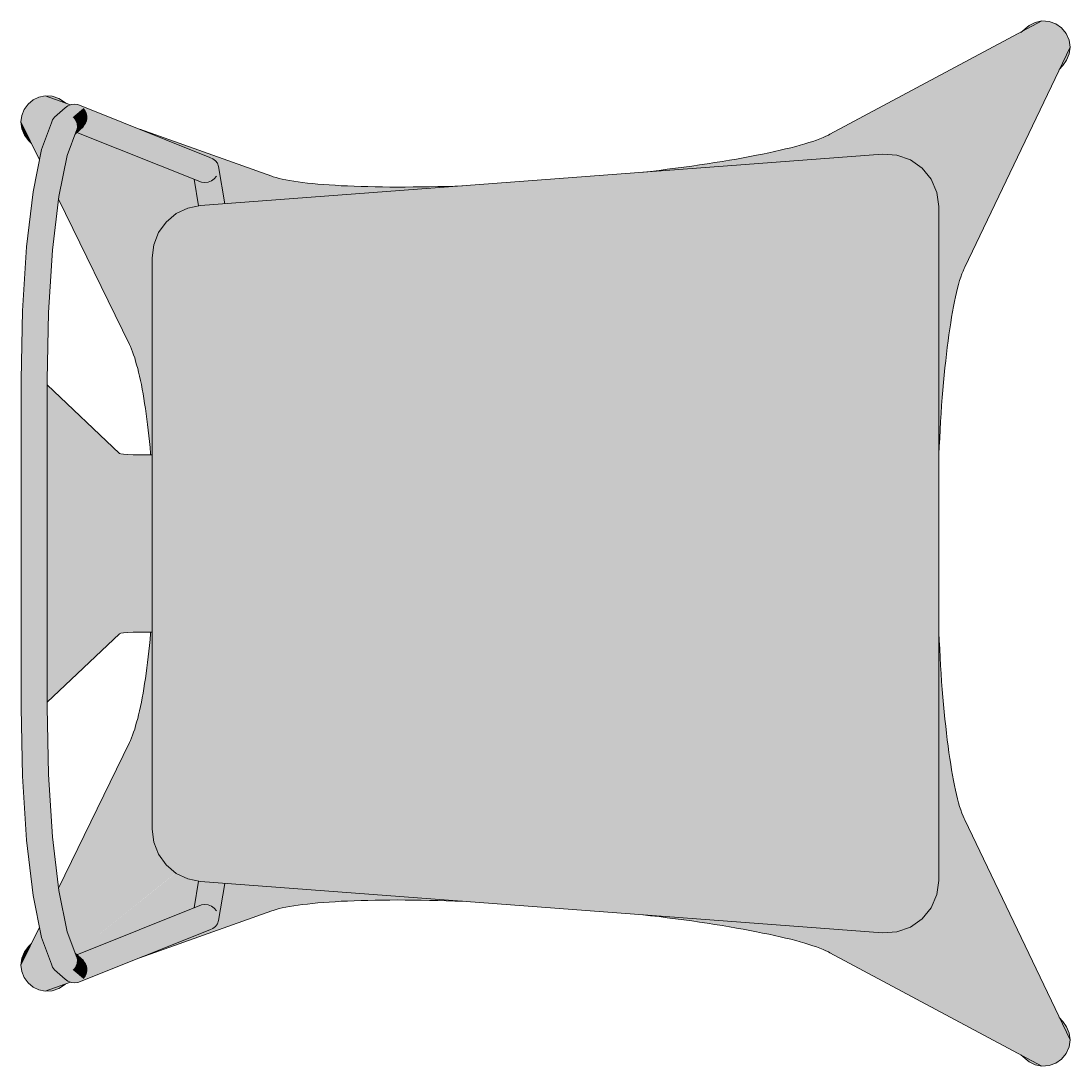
# Model space of a CAD drawing. Header units: millimetres. Extents: x 0 to 673989, y 0 to 383369.
# Drawn here: x 259759.7 to 260157.5, y 189330.9 to 189727.2 of the extents above; entities that cross this region are included whole.
import ezdxf

# ---------------------------------------------------------------- set-up
doc = ezdxf.new("R2010")
doc.units = ezdxf.units.MM
doc.header["$LTSCALE"] = 500
doc.layers.add('meble', color=5, linetype='Continuous', lineweight=80)

msp = doc.modelspace()

# ---------------------------------------------------------------- hatches: boundary and pattern name
at = {"layer": 'meble', "lineweight": 25, "true_color": 0xffffff, "transparency": 33554559}
for points in [[(259998.43, 189670.12), (259995.5, 189669.78), (260086.41, 189676.64), (260087.26, 189676.59), (260146.84, 189727.17), (260066.47, 189684.2), (260066.47, 189684.2), (260065.92, 189683.9), (260064.93, 189683.45), (260063.88, 189682.96), (260062.69, 189682.46), (260061.4, 189682.01), (260060, 189681.51), (260058.51, 189681.07), (260056.92, 189680.57), (260055.23, 189680.07), (260053.49, 189679.57), (260051.6, 189679.13), (260049.66, 189678.63), (260047.62, 189678.13), (260045.48, 189677.63), (260043.24, 189677.19), (260040.96, 189676.69), (260038.57, 189676.24), (260036.13, 189675.74), (260033.59, 189675.3), (260031.01, 189674.8), (260028.32, 189674.35), (260025.59, 189673.9), (260022.8, 189673.46), (260019.97, 189673.01), (260017.03, 189672.56), (260014.05, 189672.16), (260011.02, 189671.72), (260007.93, 189671.32), (260004.8, 189670.92), (260001.67, 189670.52)], [(260092.33, 189676.14), (260149.57, 189726.97), (260146.84, 189727.17), (260087.26, 189676.59), (260091.88, 189676.29)], [(260097.15, 189674.35), (260152.16, 189726.07), (260149.57, 189726.97), (260092.33, 189676.14), (260097.01, 189674.5)], [(260104.76, 189667.34), (260156.09, 189722.44), (260154.35, 189724.53), (260101.43, 189671.37), (260101.43, 189671.37)], [(260104.91, 189667.14), (260106.85, 189662.61), (260157.18, 189719.91), (260156.09, 189722.44), (260104.76, 189667.34)], [(260107.05, 189662.17), (260107.7, 189657.59), (260157.53, 189717.22), (260157.18, 189719.91), (260106.85, 189662.61)], [(260107.8, 189562.95), (260107.95, 189565.83), (260108.1, 189569.01), (260108.3, 189572.15), (260108.44, 189575.28), (260108.64, 189578.36), (260108.84, 189581.35), (260109.09, 189584.33), (260109.34, 189587.22), (260109.59, 189590.1), (260109.84, 189592.89), (260110.09, 189595.62), (260110.38, 189598.26), (260110.63, 189600.84), (260110.98, 189603.38), (260111.28, 189605.82), (260111.58, 189608.2), (260111.93, 189610.49), (260112.27, 189612.73), (260112.62, 189614.87), (260112.97, 189616.91), (260113.32, 189618.85), (260113.72, 189620.74), (260114.06, 189622.53), (260114.46, 189624.22), (260114.86, 189625.81), (260115.26, 189627.3), (260115.66, 189628.74), (260116.1, 189630.04), (260116.5, 189631.23), (260116.95, 189632.33), (260117.35, 189633.32), (260117.6, 189633.82), (260117.6, 189633.82), (260157.53, 189717.22), (260107.7, 189657.59), (260107.8, 189656.79)], [(259768.86, 189698.82), (259775.92, 189693.75), (259776.47, 189694.2), (259777.46, 189694.99), (259778.46, 189695.39)], [(259771.05, 189688.18), (259771.2, 189688.53), (259771.64, 189689.67), (259772.39, 189690.71), (259772.39, 189690.71), (259764.23, 189697.23), (259762.34, 189695.64)], [(259779.05, 189681.36), (259814.71, 189650.93), (259818.34, 189653.96), (259780.3, 189684.4), (259780.15, 189684.3)], [(259818.34, 189653.96), (259818.49, 189654.11), (259822.57, 189656.05), (259787.91, 189682.16), (259780.9, 189684.94), (259780.3, 189684.4)], [(259834.56, 189672.01), (259837, 189657.89), (259927.06, 189664.65), (259924.13, 189664.55), (259920.9, 189664.45), (259917.71, 189664.4), (259914.58, 189664.3), (259911.45, 189664.26), (259908.41, 189664.26), (259905.38, 189664.21), (259902.45, 189664.21), (259899.56, 189664.21), (259896.73, 189664.26), (259893.94, 189664.3), (259891.26, 189664.35), (259888.62, 189664.4), (259886.03, 189664.5), (259883.55, 189664.6), (259881.11, 189664.7), (259878.77, 189664.85), (259876.53, 189665), (259874.35, 189665.15), (259872.26, 189665.3), (259870.22, 189665.5), (259868.33, 189665.7), (259866.49, 189665.9), (259864.75, 189666.14), (259863.11, 189666.39), (259861.56, 189666.64), (259860.12, 189666.89), (259858.78, 189667.19), (259857.54, 189667.49), (259856.39, 189667.79), (259855.35, 189668.08), (259854.8, 189668.28), (259854.75, 189668.28), (259804.72, 189686.09), (259831.33, 189675.45), (259832.47, 189674.95), (259833.41, 189674.2), (259834.16, 189673.21)], [(259811.98, 189647.1), (259814.71, 189650.93), (259814.71, 189650.93), (259779.05, 189681.36), (259777.86, 189678.18)], [(259787.91, 189682.16), (259822.57, 189656.05), (259822.97, 189656.25), (259827.05, 189657.04), (259827.05, 189657.09), (259797.41, 189678.38)], [(259809.49, 189638.14), (259810.04, 189642.27), (259810.19, 189642.72), (259776.92, 189674.95), (259776.32, 189671.96)], [(259776.92, 189674.95), (259810.19, 189642.72), (259811.83, 189646.9), (259811.98, 189647.1), (259777.86, 189678.18), (259777.17, 189676.19)], [(259827.79, 189400.81), (260086.41, 189381.42), (260091.88, 189381.76), (260097.01, 189383.56), (260101.43, 189386.69), (260104.91, 189390.87), (260107.05, 189395.89), (260107.8, 189401.26), (260107.8, 189656.79), (260107.05, 189662.17), (260104.91, 189667.14), (260101.43, 189671.37), (260097.01, 189674.5), (260091.88, 189676.29), (260086.41, 189676.64), (259827.79, 189657.24), (259822.97, 189656.25), (259818.49, 189654.11), (259814.71, 189650.93), (259811.83, 189646.9), (259810.04, 189642.27), (259809.39, 189637.4), (259809.39, 189420.66), (259810.04, 189415.73), (259811.83, 189411.16), (259814.71, 189407.13), (259818.49, 189403.95), (259822.97, 189401.81)], [(259808.8, 189562.6), (259809.39, 189562.6), (259809.39, 189637.4), (259809.49, 189638.14), (259776.32, 189671.96), (259774.03, 189660.62), (259773.93, 189659.63), (259800.79, 189604.47), (259801.14, 189603.68), (259801.53, 189602.68), (259801.98, 189601.69), (259802.38, 189600.55), (259802.78, 189599.4), (259803.13, 189598.11), (259803.52, 189596.82), (259803.92, 189595.42), (259804.27, 189593.98), (259804.62, 189592.44), (259804.97, 189590.9), (259805.31, 189589.26), (259805.66, 189587.56), (259805.96, 189585.77), (259806.26, 189583.98), (259806.56, 189582.09), (259806.86, 189580.2), (259807.15, 189578.21), (259807.4, 189576.23), (259807.65, 189574.14), (259807.9, 189572.05), (259808.15, 189569.91), (259808.35, 189567.72), (259808.6, 189565.48), (259808.75, 189563.2)], [(259827.79, 189657.19), (259827.79, 189657.24), (259828.59, 189657.29), (259827, 189666.54), (259826.1, 189666.89)], [(259828.59, 189657.29), (259829.63, 189657.34), (259828.14, 189666.05), (259827.45, 189666.34), (259827, 189666.54)], [(259774.03, 189397.43), (259776.32, 189386.09), (259809.49, 189419.91), (259809.39, 189420.66), (259809.39, 189495.46), (259808.8, 189495.46), (259808.75, 189494.81), (259808.6, 189492.57), (259808.35, 189490.33), (259808.15, 189488.15), (259807.9, 189486.01), (259807.65, 189483.87), (259807.4, 189481.83), (259807.15, 189479.79), (259806.86, 189477.85), (259806.56, 189475.91), (259806.26, 189474.07), (259805.96, 189472.23), (259805.66, 189470.49), (259805.31, 189468.8), (259804.97, 189467.16), (259804.62, 189465.57), (259804.27, 189464.07), (259803.92, 189462.63), (259803.52, 189461.24), (259803.13, 189459.9), (259802.78, 189458.65), (259802.38, 189457.46), (259801.98, 189456.37), (259801.53, 189455.32), (259801.14, 189454.38), (259800.79, 189453.58), (259773.93, 189398.38)], [(260107.7, 189400.42), (260157.53, 189340.78), (260117.6, 189424.19), (260117.6, 189424.24), (260117.35, 189424.69), (260116.95, 189425.68), (260116.5, 189426.77), (260116.1, 189428.02), (260115.66, 189429.31), (260115.26, 189430.7), (260114.86, 189432.2), (260114.46, 189433.84), (260114.06, 189435.53), (260113.72, 189437.27), (260113.32, 189439.16), (260112.97, 189441.15), (260112.62, 189443.19), (260112.27, 189445.33), (260111.93, 189447.51), (260111.58, 189449.8), (260111.28, 189452.19), (260110.98, 189454.63), (260110.63, 189457.16), (260110.38, 189459.75), (260110.09, 189462.43), (260109.84, 189465.17), (260109.59, 189467.95), (260109.34, 189470.79), (260109.09, 189473.72), (260108.84, 189476.66), (260108.64, 189479.69), (260108.44, 189482.77), (260108.3, 189485.86), (260108.1, 189489.04), (260107.95, 189492.22), (260107.8, 189495.11), (260107.8, 189401.26)], [(259776.92, 189383.06), (259810.19, 189415.34), (259810.04, 189415.73), (259809.49, 189419.91), (259776.32, 189386.09)], [(259777.17, 189381.81), (259777.86, 189379.87), (259811.98, 189410.96), (259811.83, 189411.16), (259810.19, 189415.34), (259776.92, 189383.06)], [(259779.05, 189376.69), (259814.71, 189407.13), (259814.71, 189407.13), (259811.98, 189410.96), (259777.86, 189379.87)], [(259780.15, 189373.71), (259780.3, 189373.61), (259818.34, 189404.1), (259814.71, 189407.13), (259779.05, 189376.69)], [(259780.3, 189373.61), (259780.9, 189373.06), (259787.91, 189375.9), (259822.57, 189402.01), (259818.49, 189403.95), (259818.34, 189404.05)], [(259822.57, 189402.01), (259787.91, 189375.9), (259797.41, 189379.68), (259827.05, 189400.91), (259827.05, 189400.96), (259822.97, 189401.81)], [(259831.33, 189382.56), (259804.72, 189371.97), (259854.75, 189389.72), (259854.8, 189389.72), (259855.35, 189389.92), (259856.39, 189390.27), (259857.54, 189390.57), (259858.78, 189390.87), (259860.12, 189391.11), (259861.56, 189391.41), (259863.11, 189391.66), (259864.75, 189391.91), (259866.49, 189392.11), (259868.33, 189392.31), (259870.22, 189392.56), (259872.26, 189392.71), (259874.35, 189392.91), (259876.53, 189393.05), (259878.77, 189393.2), (259881.11, 189393.35), (259883.55, 189393.45), (259886.03, 189393.55), (259888.62, 189393.65), (259891.26, 189393.7), (259893.94, 189393.75), (259896.73, 189393.8), (259899.56, 189393.8), (259902.45, 189393.85), (259905.38, 189393.8), (259908.41, 189393.8), (259911.45, 189393.75), (259914.58, 189393.7), (259917.71, 189393.65), (259920.9, 189393.55), (259924.13, 189393.45), (259927.06, 189393.35), (259837, 189400.12), (259834.56, 189386.04), (259834.16, 189384.85), (259833.41, 189383.85), (259832.47, 189383.06)], [(259828.59, 189400.76), (259827, 189391.51), (259827.45, 189391.71), (259828.14, 189391.96), (259829.63, 189400.66)], [(260157.18, 189338.1), (260157.53, 189340.78), (260107.7, 189400.42), (260107.05, 189395.89), (260106.85, 189395.39)], [(260156.09, 189335.61), (260157.18, 189338.1), (260106.85, 189395.39), (260104.91, 189390.87), (260104.76, 189390.67)], [(260146.84, 189330.89), (260087.26, 189381.47), (260086.41, 189381.42), (259995.5, 189388.23), (259998.43, 189387.88), (260001.67, 189387.53), (260004.8, 189387.14), (260007.93, 189386.69), (260011.02, 189386.29), (260014.05, 189385.89), (260017.03, 189385.45), (260019.97, 189385), (260022.8, 189384.55), (260025.59, 189384.15), (260028.32, 189383.65), (260031.01, 189383.21), (260033.59, 189382.76), (260036.13, 189382.26), (260038.57, 189381.81), (260040.96, 189381.32), (260043.24, 189380.87), (260045.48, 189380.37), (260047.62, 189379.92), (260049.66, 189379.43), (260051.6, 189378.93), (260053.49, 189378.43), (260055.23, 189377.99), (260056.92, 189377.49), (260058.51, 189376.99), (260060, 189376.49), (260061.4, 189376.05), (260062.69, 189375.55), (260063.88, 189375.1), (260064.93, 189374.6), (260065.92, 189374.16), (260066.47, 189373.86), (260066.47, 189373.86)], [(260087.26, 189381.47), (260146.84, 189330.89), (260149.57, 189331.04), (260092.33, 189381.91), (260091.88, 189381.76)], [(260092.33, 189381.91), (260149.57, 189331.04), (260152.16, 189331.93), (260097.15, 189383.65), (260097.01, 189383.56)], [(259764.23, 189360.78), (259772.39, 189367.34), (259772.39, 189367.34), (259771.64, 189368.34), (259771.2, 189369.53), (259771.05, 189369.83), (259762.34, 189362.37)], [(259768.86, 189359.24), (259778.46, 189362.62), (259777.46, 189363.06), (259776.47, 189363.86), (259775.92, 189364.31)]]:
    msp.add_hatch(color=7, dxfattribs=at).paths.add_polyline_path(points)

# ---------------------------------------------------------------- linework, layer by layer
at = {"layer": 'meble', "lineweight": 9}
for points in [[(259995.5, 189669.78), (259998.43, 189670.12), (260001.67, 189670.52), (260004.8, 189670.92), (260007.93, 189671.32), (260011.02, 189671.72), (260014.05, 189672.16), (260017.03, 189672.56), (260019.97, 189673.01), (260022.8, 189673.46), (260025.59, 189673.9), (260028.32, 189674.35), (260031.01, 189674.8), (260033.59, 189675.3), (260036.13, 189675.74), (260038.57, 189676.24), (260040.96, 189676.69), (260043.24, 189677.19), (260045.48, 189677.63), (260047.62, 189678.13), (260049.66, 189678.63), (260051.6, 189679.13), (260053.49, 189679.57), (260055.23, 189680.07), (260056.92, 189680.57), (260058.51, 189681.07), (260060, 189681.51), (260061.4, 189682.01), (260062.69, 189682.46), (260063.88, 189682.96), (260064.93, 189683.45), (260065.92, 189683.9), (260066.47, 189684.2), (260146.84, 189727.17), (260149.57, 189726.97), (260152.16, 189726.07), (260154.35, 189724.53), (260156.09, 189722.44), (260157.18, 189719.91), (260157.53, 189717.22), (260157.23, 189714.69), (260156.24, 189712.35), (260154.75, 189710.31), (260153.45, 189708.72)], [(260138.83, 189722.84), (260142.06, 189725.48), (260144.35, 189726.62), (260146.84, 189727.17)], [(260157.53, 189717.22), (260117.6, 189633.82), (260117.35, 189633.32), (260116.95, 189632.33), (260116.5, 189631.23), (260116.1, 189630.04), (260115.66, 189628.74), (260115.26, 189627.3), (260114.86, 189625.81), (260114.46, 189624.22), (260114.06, 189622.53), (260113.72, 189620.74), (260113.32, 189618.9), (260112.97, 189616.91), (260112.62, 189614.87), (260112.27, 189612.73), (260111.93, 189610.49), (260111.58, 189608.2), (260111.28, 189605.82), (260110.98, 189603.38), (260110.68, 189600.84), (260110.38, 189598.26), (260110.09, 189595.62), (260109.84, 189592.89), (260109.59, 189590.1), (260109.34, 189587.22), (260109.09, 189584.33), (260108.84, 189581.35), (260108.64, 189578.36), (260108.44, 189575.28), (260108.3, 189572.15), (260108.1, 189569.01), (260107.95, 189565.83), (260107.8, 189562.95)], [(259763.69, 189680.67), (259762.69, 189681.76), (259761.05, 189683.85), (259760.01, 189686.29), (259759.66, 189688.87), (259760.01, 189691.36), (259760.9, 189693.65), (259762.34, 189695.64), (259764.23, 189697.23), (259766.47, 189698.32), (259768.86, 189698.82), (259771.5, 189698.67), (259774.03, 189697.83), (259776.22, 189696.33), (259776.62, 189696.04)], [(259768.86, 189698.82), (259778.46, 189695.39)], [(259837, 189400.12), (259834.56, 189386.04), (259834.16, 189384.85), (259833.41, 189383.85), (259832.47, 189383.06), (259831.33, 189382.56), (259781.19, 189362.57), (259779.95, 189362.37), (259778.66, 189362.57), (259777.46, 189363.06), (259776.47, 189363.86), (259772.39, 189367.34), (259771.64, 189368.34), (259771.2, 189369.53), (259767.47, 189379.58), (259764.23, 189395.59), (259761.8, 189416.48), (259760.26, 189440.75), (259759.71, 189466.76), (259759.71, 189529.03), (259759.71, 189591.25), (259760.26, 189617.26), (259761.8, 189641.58), (259764.23, 189662.41), (259767.47, 189678.43), (259771.2, 189688.53), (259771.64, 189689.67), (259772.39, 189690.71), (259776.47, 189694.2), (259777.46, 189694.99), (259778.66, 189695.49), (259779.95, 189695.64), (259781.19, 189695.49), (259831.33, 189675.45), (259832.47, 189674.95), (259833.41, 189674.2), (259834.16, 189673.21), (259834.56, 189672.01), (259837, 189657.89)], [(259766.67, 189674.55), (259759.66, 189688.87)], [(259783.43, 189687.13), (259780.15, 189684.3)], [(259780.8, 189372.02), (259777.17, 189381.81), (259774.03, 189397.43), (259771.64, 189417.77), (259770.1, 189441.45), (259769.61, 189466.91), (259769.61, 189529.03), (259769.61, 189591.1), (259770.1, 189616.61), (259771.64, 189640.28), (259774.03, 189660.62), (259777.17, 189676.19), (259780.8, 189685.99)], [(259833.81, 189668.33), (259832.97, 189667.34), (259831.92, 189666.54), (259830.68, 189666.05), (259829.44, 189665.9), (259828.14, 189666.05), (259780.9, 189684.94)], [(259804.72, 189686.09), (259854.75, 189668.28), (259854.8, 189668.28), (259855.35, 189668.08), (259856.39, 189667.79), (259857.54, 189667.49), (259858.78, 189667.19), (259860.12, 189666.89), (259861.56, 189666.64), (259863.11, 189666.39), (259864.75, 189666.14), (259866.49, 189665.9), (259868.33, 189665.7), (259870.22, 189665.5), (259872.26, 189665.3), (259874.35, 189665.15), (259876.53, 189665), (259878.77, 189664.85), (259881.11, 189664.7), (259883.55, 189664.6), (259886.03, 189664.5), (259888.62, 189664.4), (259891.26, 189664.35), (259893.94, 189664.3), (259896.73, 189664.26), (259899.56, 189664.21), (259902.45, 189664.21), (259905.38, 189664.21), (259908.41, 189664.26), (259911.45, 189664.26), (259914.58, 189664.3), (259917.71, 189664.4), (259920.9, 189664.45), (259924.18, 189664.55), (259927.06, 189664.65)], [(260066.47, 189684.2), (260066.47, 189684.2)], [(259827.05, 189657.04), (259825.31, 189667.19)], [(259808.8, 189562.6), (259808.75, 189563.2), (259808.6, 189565.48), (259808.35, 189567.72), (259808.15, 189569.91), (259807.9, 189572.05), (259807.65, 189574.14), (259807.4, 189576.23), (259807.15, 189578.21), (259806.86, 189580.2), (259806.56, 189582.09), (259806.26, 189583.98), (259805.96, 189585.77), (259805.66, 189587.56), (259805.31, 189589.26), (259804.97, 189590.9), (259804.62, 189592.44), (259804.27, 189593.98), (259803.92, 189595.42), (259803.52, 189596.82), (259803.13, 189598.11), (259802.78, 189599.4), (259802.38, 189600.55), (259801.98, 189601.69), (259801.53, 189602.68), (259801.14, 189603.68), (259800.79, 189604.47), (259773.93, 189659.63)], [(260117.6, 189633.82), (260117.6, 189633.82)], [(259809.39, 189562.6), (259806.91, 189562.6), (259804.52, 189562.6), (259802.23, 189562.65), (259800.19, 189562.75), (259798.6, 189562.9), (259797.56, 189563.05), (259797.01, 189563.2), (259769.61, 189589.21)], [(259769.61, 189468.85), (259797.01, 189494.81), (259797.56, 189495.01), (259798.6, 189495.16), (259800.19, 189495.26), (259802.23, 189495.36), (259804.52, 189495.46), (259806.91, 189495.46), (259809.39, 189495.46)], [(259773.93, 189398.38), (259800.79, 189453.58), (259801.14, 189454.38), (259801.53, 189455.32), (259801.98, 189456.37), (259802.38, 189457.46), (259802.78, 189458.65), (259803.13, 189459.9), (259803.52, 189461.24), (259803.92, 189462.63), (259804.27, 189464.07), (259804.62, 189465.57), (259804.97, 189467.16), (259805.31, 189468.8), (259805.66, 189470.49), (259805.96, 189472.23), (259806.26, 189474.07), (259806.56, 189475.91), (259806.86, 189477.85), (259807.15, 189479.79), (259807.4, 189481.83), (259807.65, 189483.87), (259807.9, 189486.01), (259808.15, 189488.15), (259808.35, 189490.33), (259808.6, 189492.57), (259808.75, 189494.81), (259808.8, 189495.46)], [(260107.8, 189495.11), (260107.95, 189492.22), (260108.1, 189489.04), (260108.3, 189485.86), (260108.44, 189482.77), (260108.64, 189479.69), (260108.84, 189476.66), (260109.09, 189473.72), (260109.34, 189470.79), (260109.59, 189467.95), (260109.84, 189465.17), (260110.09, 189462.43), (260110.38, 189459.75), (260110.68, 189457.16), (260110.98, 189454.63), (260111.28, 189452.19), (260111.58, 189449.8), (260111.93, 189447.51), (260112.27, 189445.33), (260112.62, 189443.19), (260112.97, 189441.15), (260113.32, 189439.16), (260113.72, 189437.27), (260114.06, 189435.53), (260114.46, 189433.84), (260114.86, 189432.2), (260115.26, 189430.7), (260115.66, 189429.31), (260116.1, 189428.02), (260116.5, 189426.82), (260116.95, 189425.68), (260117.35, 189424.69), (260117.6, 189424.24), (260117.6, 189424.19), (260157.53, 189340.78)], [(259827.05, 189400.96), (259825.31, 189390.82)], [(259833.81, 189389.72), (259832.97, 189390.72), (259831.92, 189391.46), (259830.68, 189391.96), (259829.44, 189392.11), (259828.14, 189391.96), (259780.9, 189373.06)], [(259927.06, 189393.35), (259924.18, 189393.45), (259920.9, 189393.55), (259917.71, 189393.65), (259914.58, 189393.7), (259911.45, 189393.75), (259908.41, 189393.8), (259905.38, 189393.8), (259902.45, 189393.85), (259899.56, 189393.8), (259896.73, 189393.8), (259893.94, 189393.75), (259891.26, 189393.7), (259888.62, 189393.65), (259886.03, 189393.55), (259883.55, 189393.45), (259881.11, 189393.35), (259878.77, 189393.2), (259876.53, 189393.05), (259874.35, 189392.91), (259872.26, 189392.71), (259870.22, 189392.56), (259868.33, 189392.31), (259866.49, 189392.11), (259864.75, 189391.91), (259863.11, 189391.66), (259861.56, 189391.41), (259860.12, 189391.11), (259858.78, 189390.87), (259857.54, 189390.57), (259856.39, 189390.27), (259855.35, 189389.92), (259854.8, 189389.72), (259854.75, 189389.72), (259804.72, 189371.97)], [(259995.5, 189388.23), (259998.43, 189387.88), (260001.67, 189387.53), (260004.8, 189387.14), (260007.93, 189386.69), (260011.02, 189386.29), (260014.05, 189385.89), (260017.03, 189385.45), (260019.97, 189385), (260022.8, 189384.6), (260025.59, 189384.15), (260028.32, 189383.65), (260031.01, 189383.21), (260033.59, 189382.76), (260036.13, 189382.26), (260038.57, 189381.81), (260040.96, 189381.32), (260043.24, 189380.87), (260045.48, 189380.37), (260047.62, 189379.92), (260049.66, 189379.43), (260051.6, 189378.93), (260053.49, 189378.43), (260055.23, 189377.99), (260056.92, 189377.49), (260058.51, 189376.99), (260060, 189376.49), (260061.4, 189376.05), (260062.69, 189375.55), (260063.88, 189375.1), (260064.93, 189374.6), (260065.92, 189374.16), (260066.47, 189373.86), (260146.84, 189330.89), (260149.57, 189331.04), (260152.16, 189331.93), (260154.35, 189333.52), (260156.09, 189335.61), (260157.18, 189338.1), (260157.53, 189340.78), (260157.23, 189343.32), (260156.24, 189345.71), (260154.75, 189347.75), (260153.45, 189349.34)], [(259759.66, 189369.13), (259766.67, 189383.51)], [(259763.69, 189377.34), (259762.69, 189376.29), (259761.05, 189374.21), (259760.01, 189371.77), (259759.66, 189369.13), (259760.01, 189366.7), (259760.9, 189364.41), (259762.34, 189362.37), (259764.23, 189360.78), (259766.47, 189359.73), (259768.86, 189359.24), (259771.5, 189359.38), (259774.03, 189360.23), (259776.22, 189361.67), (259776.62, 189361.97)], [(259783.43, 189370.92), (259780.15, 189373.71)], [(260066.47, 189373.86), (260066.47, 189373.86)], [(259778.46, 189362.62), (259768.86, 189359.24)], [(260138.83, 189335.16), (260142.06, 189332.53), (260144.35, 189331.38), (260146.84, 189330.89)]]:
    msp.add_lwpolyline(points, dxfattribs=at)
msp.add_lwpolyline([(260086.41, 189381.42), (260091.88, 189381.76), (260097.01, 189383.56), (260101.43, 189386.69), (260104.91, 189390.87), (260107.05, 189395.89), (260107.8, 189401.26), (260107.8, 189656.79), (260107.05, 189662.17), (260104.91, 189667.14), (260101.43, 189671.37), (260097.01, 189674.5), (260091.88, 189676.29), (260086.41, 189676.64), (259827.79, 189657.24), (259822.97, 189656.25), (259818.49, 189654.11), (259814.71, 189650.93), (259811.83, 189646.9), (259810.04, 189642.27), (259809.39, 189637.4), (259809.39, 189420.66), (259810.04, 189415.73), (259811.83, 189411.16), (259814.71, 189407.13), (259818.49, 189403.95), (259822.97, 189401.81), (259827.79, 189400.81)], close=True, dxfattribs=at)
at = {"layer": 'meble', "color": 7, "lineweight": 0, "true_color": 0xffffff, "transparency": 33554559}
for points in [[(260097.15, 189674.35), (260101.43, 189671.37), (260152.16, 189726.07), (260154.35, 189724.53)], [(260142.06, 189725.48), (260138.83, 189722.84), (260144.35, 189726.62), (260141.52, 189724.28)], [(260144.35, 189726.62), (260141.52, 189724.28), (260146.84, 189727.17)], [(260153.6, 189709.02), (260156.24, 189712.35), (260155.05, 189712), (260157.23, 189714.69)], [(260157.53, 189717.22), (260155.05, 189712), (260157.23, 189714.69)], [(260153.45, 189708.72), (260154.75, 189710.31), (260153.6, 189709.02), (260156.24, 189712.35)], [(259772.39, 189690.71), (259774.33, 189692.35), (259764.23, 189697.23), (259766.47, 189698.32)], [(259766.47, 189698.32), (259774.33, 189692.35), (259768.86, 189698.82), (259775.92, 189693.75)], [(259768.86, 189698.82), (259773.83, 189697.03), (259771.5, 189698.67)], [(259776.57, 189696.08), (259774.03, 189697.83), (259773.83, 189697.03), (259771.5, 189698.67)], [(259760.9, 189693.65), (259770, 189685.34), (259762.34, 189695.64), (259771.05, 189688.18)], [(259776.47, 189694.2), (259772.39, 189690.71), (259777.46, 189694.99), (259773.39, 189691.46)], [(259777.46, 189694.99), (259773.39, 189691.46), (259778.66, 189695.49), (259774.53, 189691.96)], [(259776.57, 189696.08), (259776.62, 189696.04), (259774.03, 189697.83), (259776.22, 189696.33)], [(259774.53, 189691.96), (259775.77, 189692.11), (259778.66, 189695.49), (259779.95, 189695.64)], [(259775.77, 189692.11), (259777.07, 189691.96), (259779.95, 189695.64), (259781.19, 189695.49)], [(259777.07, 189691.96), (259778.26, 189691.46), (259781.19, 189695.49), (259782.39, 189694.99)], [(259778.26, 189691.46), (259779.3, 189690.71), (259782.39, 189694.99), (259783.43, 189694.2)], [(259779.3, 189690.71), (259780.15, 189689.67), (259783.43, 189694.2), (259784.18, 189693.15)], [(259782.39, 189694.99), (259832.47, 189674.95), (259781.19, 189695.49), (259831.33, 189675.45)], [(259783.43, 189694.2), (259833.41, 189674.2), (259782.39, 189694.99), (259832.47, 189674.95)], [(259784.18, 189693.15), (259834.16, 189673.21), (259783.43, 189694.2), (259833.41, 189674.2)], [(259759.66, 189688.87), (259768.11, 189680.27), (259760.01, 189691.36), (259769.01, 189682.61)], [(259769.01, 189682.61), (259770, 189685.34), (259760.01, 189691.36), (259760.9, 189693.65)], [(259771.64, 189689.67), (259767.86, 189679.52), (259772.39, 189690.71), (259768.56, 189680.42)], [(259772.39, 189690.71), (259768.56, 189680.42), (259773.39, 189691.46), (259769.51, 189681.07)], [(259773.39, 189691.46), (259769.51, 189681.07), (259774.53, 189691.96), (259770.65, 189681.51)], [(259774.53, 189691.96), (259770.65, 189681.51), (259775.77, 189692.11), (259771.89, 189681.66)], [(259775.77, 189692.11), (259771.89, 189681.66), (259777.07, 189691.96), (259773.19, 189681.51)], [(259777.07, 189691.96), (259773.19, 189681.51), (259778.26, 189691.46), (259774.43, 189681.07)], [(259778.26, 189691.46), (259774.43, 189681.07), (259779.3, 189690.71), (259775.52, 189680.42)], [(259779.3, 189690.71), (259775.52, 189680.42), (259780.15, 189689.67), (259776.37, 189679.52)], [(259780.15, 189689.67), (259780.7, 189688.53), (259784.18, 189693.15), (259784.67, 189691.96)], [(259780.7, 189688.53), (259780.9, 189687.28), (259784.67, 189691.96), (259784.87, 189690.66)], [(259780.9, 189687.28), (259780.8, 189685.99), (259784.87, 189690.66), (259784.72, 189689.37)], [(259784.67, 189691.96), (259834.56, 189672.01), (259784.18, 189693.15), (259834.16, 189673.21)], [(259834.66, 189670.77), (259834.56, 189672.01), (259784.87, 189690.66), (259784.67, 189691.96)], [(259834.41, 189669.53), (259834.66, 189670.77), (259784.72, 189689.37), (259784.87, 189690.66)], [(259760.01, 189686.29), (259761.95, 189684.25), (259759.66, 189688.87)], [(259759.66, 189688.87), (259766.67, 189674.55), (259768.11, 189680.27), (259767.47, 189678.43)], [(259763.34, 189681.36), (259761.95, 189684.25), (259761.05, 189683.85), (259760.01, 189686.29)], [(259771.2, 189688.53), (259767.47, 189678.43), (259771.64, 189689.67), (259767.86, 189679.52)], [(259780.15, 189689.67), (259776.37, 189679.52), (259780.7, 189688.53), (259776.97, 189678.43)], [(259780.7, 189688.53), (259776.97, 189678.43), (259780.9, 189687.28), (259777.21, 189677.34)], [(259780.9, 189687.28), (259777.21, 189677.34), (259780.8, 189685.99), (259777.17, 189676.19)], [(259780.35, 189684.84), (259780.15, 189684.3), (259784.23, 189688.18), (259783.43, 189687.13)], [(259780.35, 189684.84), (259784.23, 189688.18), (259780.8, 189685.99), (259784.72, 189689.37)], [(259781.74, 189685.64), (259830.68, 189666.05), (259782.49, 189686.29), (259831.92, 189666.54)], [(259782.49, 189686.29), (259831.92, 189666.54), (259783.43, 189687.13), (259832.97, 189667.34)], [(259832.97, 189667.34), (259833.81, 189668.33), (259783.43, 189687.13), (259784.23, 189688.18)], [(259784.23, 189688.18), (259833.81, 189668.33), (259784.72, 189689.37), (259834.41, 189669.53)], [(259763.69, 189680.67), (259763.34, 189681.36), (259762.69, 189681.76), (259761.05, 189683.85)], [(259829.44, 189665.9), (259781.19, 189685.19), (259828.14, 189666.05), (259780.9, 189684.94)], [(259781.19, 189685.19), (259829.44, 189665.9), (259781.74, 189685.64), (259830.68, 189666.05)], [(259767.47, 189678.43), (259764.23, 189662.41), (259767.86, 189679.52), (259764.58, 189663.31)], [(259764.58, 189663.31), (259765.28, 189664.01), (259767.86, 189679.52), (259768.56, 189680.42)], [(259768.56, 189680.42), (259765.28, 189664.01), (259769.51, 189681.07), (259766.22, 189664.6)], [(259766.22, 189664.6), (259767.32, 189664.95), (259769.51, 189681.07), (259770.65, 189681.51)], [(259770.65, 189681.51), (259767.32, 189664.95), (259771.89, 189681.66), (259768.61, 189665.05)], [(259768.61, 189665.05), (259769.85, 189664.95), (259771.89, 189681.66), (259773.19, 189681.51)], [(259769.85, 189664.95), (259771.1, 189664.6), (259773.19, 189681.51), (259774.43, 189681.07)], [(259771.1, 189664.6), (259772.24, 189664.01), (259774.43, 189681.07), (259775.52, 189680.42)], [(259773.14, 189663.31), (259776.37, 189679.52), (259772.24, 189664.01), (259775.52, 189680.42)], [(259773.14, 189663.31), (259773.73, 189662.41), (259776.37, 189679.52), (259776.97, 189678.43)], [(259773.73, 189662.41), (259774.03, 189661.52), (259776.97, 189678.43), (259777.21, 189677.34)], [(259827.05, 189657.09), (259825.31, 189667.19), (259797.41, 189678.38)], [(259774.03, 189661.52), (259774.03, 189660.62), (259777.21, 189677.34), (259777.17, 189676.19)], [(259836.4, 189657.84), (259836.85, 189657.89), (259834.41, 189669.53), (259834.66, 189670.77)], [(259836.85, 189657.89), (259837, 189657.89), (259834.66, 189670.77), (259834.56, 189672.01)], [(259827.05, 189657.04), (259827.25, 189657.09), (259825.31, 189667.19), (259825.51, 189667.14)], [(259827.25, 189657.09), (259827.79, 189657.19), (259825.51, 189667.14), (259826.1, 189666.89)], [(259832.17, 189657.54), (259833.46, 189657.64), (259830.68, 189666.05), (259831.92, 189666.54)], [(259833.46, 189657.64), (259834.66, 189657.74), (259831.92, 189666.54), (259832.97, 189667.34)], [(259834.66, 189657.74), (259835.65, 189657.79), (259832.97, 189667.34), (259833.81, 189668.33)], [(259835.65, 189657.79), (259836.4, 189657.84), (259833.81, 189668.33), (259834.41, 189669.53)], [(259764.23, 189662.41), (259761.8, 189641.58), (259764.58, 189663.31), (259762.1, 189642.17)], [(259762.1, 189642.17), (259762.74, 189642.67), (259764.58, 189663.31), (259765.28, 189664.01)], [(259762.74, 189642.67), (259763.69, 189643.07), (259765.28, 189664.01), (259766.22, 189664.6)], [(259766.22, 189664.6), (259763.69, 189643.07), (259767.32, 189664.95), (259764.78, 189643.37)], [(259764.78, 189643.37), (259766.02, 189643.42), (259767.32, 189664.95), (259768.61, 189665.05)], [(259766.02, 189643.42), (259767.32, 189643.37), (259768.61, 189665.05), (259769.85, 189664.95)], [(259767.32, 189643.37), (259768.56, 189643.07), (259769.85, 189664.95), (259771.1, 189664.6)], [(259769.7, 189642.67), (259772.24, 189664.01), (259768.56, 189643.07), (259771.1, 189664.6)], [(259769.7, 189642.67), (259770.6, 189642.17), (259772.24, 189664.01), (259773.14, 189663.31)], [(259771.3, 189641.58), (259773.73, 189662.41), (259770.6, 189642.17), (259773.14, 189663.31)], [(259771.59, 189640.93), (259774.03, 189661.52), (259771.3, 189641.58), (259773.73, 189662.41)], [(259829.63, 189657.34), (259830.88, 189657.44), (259828.14, 189666.05), (259829.44, 189665.9)], [(259830.88, 189657.44), (259832.17, 189657.54), (259829.44, 189665.9), (259830.68, 189666.05)], [(259771.64, 189640.28), (259774.03, 189660.62), (259771.59, 189640.93), (259774.03, 189661.52)], [(259760.55, 189617.55), (259761.15, 189617.85), (259762.1, 189642.17), (259762.74, 189642.67)], [(259762.74, 189642.67), (259761.15, 189617.85), (259763.69, 189643.07), (259762.05, 189618.05)], [(259762.05, 189618.05), (259763.19, 189618.2), (259763.69, 189643.07), (259764.78, 189643.37)], [(259763.19, 189618.2), (259764.43, 189618.25), (259764.78, 189643.37), (259766.02, 189643.42)], [(259764.43, 189618.25), (259765.73, 189618.2), (259766.02, 189643.42), (259767.32, 189643.37)], [(259765.73, 189618.2), (259766.97, 189618.05), (259767.32, 189643.37), (259768.56, 189643.07)], [(259766.97, 189618.05), (259768.11, 189617.85), (259768.56, 189643.07), (259769.7, 189642.67)], [(259768.11, 189617.85), (259769.06, 189617.55), (259769.7, 189642.67), (259770.6, 189642.17)], [(259760.26, 189617.26), (259760.55, 189617.55), (259761.8, 189641.58), (259762.1, 189642.17)], [(259769.06, 189617.55), (259769.7, 189617.26), (259770.6, 189642.17), (259771.3, 189641.58)], [(259769.7, 189617.26), (259770.1, 189616.91), (259771.3, 189641.58), (259771.59, 189640.93)], [(259770.1, 189616.91), (259770.1, 189616.61), (259771.59, 189640.93), (259771.64, 189640.28)], [(259759.71, 189591.25), (259760.01, 189591.34), (259760.26, 189617.26), (259760.55, 189617.55)], [(259760.55, 189617.55), (259760.01, 189591.34), (259761.15, 189617.85), (259760.65, 189591.39)], [(259761.15, 189617.85), (259760.65, 189591.39), (259762.05, 189618.05), (259761.55, 189591.44)], [(259762.05, 189618.05), (259761.55, 189591.44), (259763.19, 189618.2), (259762.64, 189591.49)], [(259763.19, 189618.2), (259762.64, 189591.49), (259764.43, 189618.25), (259763.89, 189591.49)], [(259764.43, 189618.25), (259763.89, 189591.49), (259765.73, 189618.2), (259765.18, 189591.49)], [(259765.73, 189618.2), (259765.18, 189591.49), (259766.97, 189618.05), (259766.42, 189591.44)], [(259766.97, 189618.05), (259766.42, 189591.44), (259768.11, 189617.85), (259767.57, 189591.39)], [(259768.11, 189617.85), (259767.57, 189591.39), (259769.06, 189617.55), (259768.51, 189591.34)], [(259769.06, 189617.55), (259768.51, 189591.34), (259769.7, 189617.26), (259769.21, 189591.25)], [(259769.21, 189591.25), (259769.56, 189591.2), (259769.7, 189617.26), (259770.1, 189616.91)], [(259769.56, 189591.2), (259769.61, 189591.1), (259770.1, 189616.91), (259770.1, 189616.61)], [(259759.71, 189591.25), (259759.71, 189529.03), (259760.01, 189591.34), (259760.01, 189529.03)], [(259760.01, 189591.34), (259760.01, 189529.03), (259760.65, 189591.39), (259760.65, 189529.03)], [(259760.65, 189591.39), (259760.65, 189529.03), (259761.55, 189591.44), (259761.55, 189529.03)], [(259761.55, 189591.44), (259761.55, 189529.03), (259762.64, 189591.49), (259762.64, 189529.03)], [(259762.64, 189591.49), (259762.64, 189529.03), (259763.89, 189591.49), (259763.89, 189529.03)], [(259763.89, 189591.49), (259763.89, 189529.03), (259765.18, 189591.49), (259765.18, 189529.03)], [(259765.18, 189591.49), (259765.18, 189529.03), (259766.42, 189591.44), (259766.42, 189529.03)], [(259766.42, 189591.44), (259766.42, 189529.03), (259767.57, 189591.39), (259767.57, 189529.03)], [(259767.57, 189591.39), (259767.57, 189529.03), (259768.51, 189591.34), (259768.51, 189529.03)], [(259768.51, 189591.34), (259768.51, 189529.03), (259769.21, 189591.25), (259769.21, 189529.03)], [(259769.21, 189591.25), (259769.21, 189529.03), (259769.56, 189591.2), (259769.56, 189529.03)], [(259769.56, 189591.2), (259769.56, 189529.03), (259769.61, 189591.1), (259769.61, 189529.03)], [(259769.61, 189589.21), (259769.61, 189468.85), (259797.01, 189563.2), (259797.01, 189494.81)], [(259797.01, 189563.2), (259797.01, 189494.81), (259797.56, 189563.05), (259797.56, 189495.01)], [(259797.56, 189563.05), (259797.56, 189495.01), (259798.6, 189562.9), (259798.6, 189495.16)], [(259798.6, 189562.9), (259798.6, 189495.16), (259800.19, 189562.75), (259800.19, 189495.26)], [(259800.19, 189562.75), (259800.19, 189495.26), (259802.23, 189562.65), (259802.23, 189495.36)], [(259802.23, 189562.65), (259802.23, 189495.36), (259804.52, 189562.6), (259804.52, 189495.46)], [(259804.52, 189495.46), (259806.91, 189495.46), (259804.52, 189562.6), (259806.91, 189562.6)], [(259806.91, 189495.46), (259809.39, 189495.46), (259806.91, 189562.6), (259809.39, 189562.6)], [(259759.71, 189466.76), (259760.01, 189466.71), (259759.71, 189529.03), (259760.01, 189529.03)], [(259760.01, 189466.71), (259760.65, 189466.61), (259760.01, 189529.03), (259760.65, 189529.03)], [(259760.65, 189466.61), (259761.55, 189466.56), (259760.65, 189529.03), (259761.55, 189529.03)], [(259761.55, 189466.56), (259762.64, 189466.51), (259761.55, 189529.03), (259762.64, 189529.03)], [(259762.64, 189466.51), (259763.89, 189466.51), (259762.64, 189529.03), (259763.89, 189529.03)], [(259763.89, 189466.51), (259765.18, 189466.51), (259763.89, 189529.03), (259765.18, 189529.03)], [(259765.18, 189466.51), (259766.42, 189466.56), (259765.18, 189529.03), (259766.42, 189529.03)], [(259766.42, 189466.56), (259767.57, 189466.61), (259766.42, 189529.03), (259767.57, 189529.03)], [(259767.57, 189466.61), (259768.51, 189466.71), (259767.57, 189529.03), (259768.51, 189529.03)], [(259768.51, 189466.71), (259769.21, 189466.76), (259768.51, 189529.03), (259769.21, 189529.03)], [(259769.21, 189466.76), (259769.56, 189466.86), (259769.21, 189529.03), (259769.56, 189529.03)], [(259769.56, 189466.86), (259769.61, 189466.91), (259769.56, 189529.03), (259769.61, 189529.03)], [(259760.26, 189440.75), (259760.55, 189440.45), (259759.71, 189466.76), (259760.01, 189466.71)], [(259760.55, 189440.45), (259761.15, 189440.2), (259760.01, 189466.71), (259760.65, 189466.61)], [(259761.15, 189440.2), (259762.05, 189440), (259760.65, 189466.61), (259761.55, 189466.56)], [(259762.05, 189440), (259763.19, 189439.85), (259761.55, 189466.56), (259762.64, 189466.51)], [(259763.19, 189439.85), (259764.43, 189439.8), (259762.64, 189466.51), (259763.89, 189466.51)], [(259764.43, 189439.8), (259765.73, 189439.85), (259763.89, 189466.51), (259765.18, 189466.51)], [(259765.73, 189439.85), (259766.97, 189440), (259765.18, 189466.51), (259766.42, 189466.56)], [(259766.97, 189440), (259768.11, 189440.2), (259766.42, 189466.56), (259767.57, 189466.61)], [(259768.11, 189440.2), (259769.06, 189440.45), (259767.57, 189466.61), (259768.51, 189466.71)], [(259769.06, 189440.45), (259769.7, 189440.75), (259768.51, 189466.71), (259769.21, 189466.76)], [(259769.21, 189466.76), (259769.7, 189440.75), (259769.56, 189466.86), (259770.1, 189441.1)], [(259769.56, 189466.86), (259770.1, 189441.1), (259769.61, 189466.91), (259770.1, 189441.45)], [(259762.1, 189415.88), (259760.55, 189440.45), (259761.8, 189416.48), (259760.26, 189440.75)], [(259762.1, 189415.88), (259762.74, 189415.34), (259760.55, 189440.45), (259761.15, 189440.2)], [(259763.69, 189414.94), (259762.05, 189440), (259762.74, 189415.34), (259761.15, 189440.2)], [(259764.78, 189414.69), (259763.19, 189439.85), (259763.69, 189414.94), (259762.05, 189440)], [(259764.78, 189414.69), (259766.02, 189414.59), (259763.19, 189439.85), (259764.43, 189439.8)], [(259764.43, 189439.8), (259766.02, 189414.59), (259765.73, 189439.85), (259767.32, 189414.69)], [(259767.32, 189414.69), (259768.56, 189414.94), (259765.73, 189439.85), (259766.97, 189440)], [(259768.56, 189414.94), (259769.7, 189415.34), (259766.97, 189440), (259768.11, 189440.2)], [(259769.7, 189415.34), (259770.6, 189415.88), (259768.11, 189440.2), (259769.06, 189440.45)], [(259770.6, 189415.88), (259771.3, 189416.48), (259769.06, 189440.45), (259769.7, 189440.75)], [(259771.3, 189416.48), (259771.59, 189417.13), (259769.7, 189440.75), (259770.1, 189441.1)], [(259771.59, 189417.13), (259771.64, 189417.77), (259770.1, 189441.1), (259770.1, 189441.45)], [(259764.58, 189394.75), (259762.1, 189415.88), (259764.23, 189395.59), (259761.8, 189416.48)], [(259764.58, 189394.75), (259765.28, 189394), (259762.1, 189415.88), (259762.74, 189415.34)], [(259772.24, 189394), (259773.14, 189394.75), (259769.7, 189415.34), (259770.6, 189415.88)], [(259773.14, 189394.75), (259773.73, 189395.59), (259770.6, 189415.88), (259771.3, 189416.48)], [(259771.3, 189416.48), (259773.73, 189395.59), (259771.59, 189417.13), (259774.03, 189396.54)], [(259771.59, 189417.13), (259774.03, 189396.54), (259771.64, 189417.77), (259774.03, 189397.43)], [(259766.22, 189393.45), (259763.69, 189414.94), (259765.28, 189394), (259762.74, 189415.34)], [(259767.32, 189393.1), (259764.78, 189414.69), (259766.22, 189393.45), (259763.69, 189414.94)], [(259768.61, 189392.96), (259766.02, 189414.59), (259767.32, 189393.1), (259764.78, 189414.69)], [(259766.02, 189414.59), (259768.61, 189392.96), (259767.32, 189414.69), (259769.85, 189393.1)], [(259769.85, 189393.1), (259771.1, 189393.45), (259767.32, 189414.69), (259768.56, 189414.94)], [(259771.1, 189393.45), (259772.24, 189394), (259768.56, 189414.94), (259769.7, 189415.34)], [(259827.05, 189400.91), (259797.41, 189379.68), (259825.31, 189390.82)], [(259825.31, 189390.82), (259825.51, 189390.92), (259827.05, 189400.96), (259827.25, 189400.91)], [(259825.51, 189390.92), (259826.1, 189391.16), (259827.25, 189400.91), (259827.79, 189400.81)], [(259827.79, 189400.81), (259826.1, 189391.16), (259828.59, 189400.76), (259827, 189391.51)], [(259829.63, 189400.66), (259828.14, 189391.96), (259830.88, 189400.56), (259829.44, 189392.11)], [(259830.68, 189391.96), (259832.17, 189400.46), (259829.44, 189392.11), (259830.88, 189400.56)], [(259830.68, 189391.96), (259831.92, 189391.46), (259832.17, 189400.46), (259833.46, 189400.42)], [(259831.92, 189391.46), (259832.97, 189390.72), (259833.46, 189400.42), (259834.66, 189400.32)], [(259832.97, 189390.72), (259833.81, 189389.72), (259834.66, 189400.32), (259835.65, 189400.22)], [(259833.81, 189389.72), (259834.41, 189388.53), (259835.65, 189400.22), (259836.4, 189400.17)], [(259834.41, 189388.53), (259834.66, 189387.29), (259836.4, 189400.17), (259836.85, 189400.12)], [(259834.56, 189386.04), (259837, 189400.12), (259834.66, 189387.29), (259836.85, 189400.12)], [(259773.73, 189395.59), (259776.97, 189379.58), (259774.03, 189396.54), (259777.21, 189380.72)], [(259774.03, 189396.54), (259777.21, 189380.72), (259774.03, 189397.43), (259777.17, 189381.81)], [(259767.47, 189379.58), (259767.86, 189378.53), (259764.23, 189395.59), (259764.58, 189394.75)], [(259767.86, 189378.53), (259768.56, 189377.64), (259764.58, 189394.75), (259765.28, 189394)], [(259768.56, 189377.64), (259769.51, 189376.94), (259765.28, 189394), (259766.22, 189393.45)], [(259770.65, 189376.49), (259767.32, 189393.1), (259769.51, 189376.94), (259766.22, 189393.45)], [(259771.89, 189376.34), (259768.61, 189392.96), (259770.65, 189376.49), (259767.32, 189393.1)], [(259771.89, 189376.34), (259773.19, 189376.49), (259768.61, 189392.96), (259769.85, 189393.1)], [(259769.85, 189393.1), (259773.19, 189376.49), (259771.1, 189393.45), (259774.43, 189376.94)], [(259771.1, 189393.45), (259774.43, 189376.94), (259772.24, 189394), (259775.52, 189377.64)], [(259775.52, 189377.64), (259776.37, 189378.53), (259772.24, 189394), (259773.14, 189394.75)], [(259776.37, 189378.53), (259776.97, 189379.58), (259773.14, 189394.75), (259773.73, 189395.59)], [(259781.19, 189372.86), (259829.44, 189392.11), (259780.9, 189373.06), (259828.14, 189391.96)], [(259781.19, 189372.86), (259781.74, 189372.41), (259829.44, 189392.11), (259830.68, 189391.96)], [(259782.49, 189371.72), (259831.92, 189391.46), (259781.74, 189372.41), (259830.68, 189391.96)], [(259783.43, 189370.92), (259832.97, 189390.72), (259782.49, 189371.72), (259831.92, 189391.46)], [(259783.43, 189370.92), (259784.23, 189369.88), (259832.97, 189390.72), (259833.81, 189389.72)], [(259784.72, 189368.68), (259834.41, 189388.53), (259784.23, 189369.88), (259833.81, 189389.72)], [(259784.72, 189368.68), (259784.87, 189367.39), (259834.41, 189388.53), (259834.66, 189387.29)], [(260101.43, 189386.69), (260154.35, 189333.52), (260104.76, 189390.67), (260156.09, 189335.61)], [(259783.43, 189363.86), (259782.39, 189363.06), (259833.41, 189383.85), (259832.47, 189383.06)], [(259783.43, 189363.86), (259833.41, 189383.85), (259784.18, 189364.9), (259834.16, 189384.85)], [(259784.18, 189364.9), (259834.16, 189384.85), (259784.67, 189366.1), (259834.56, 189386.04)], [(259784.67, 189366.1), (259834.56, 189386.04), (259784.87, 189367.39), (259834.66, 189387.29)], [(260097.15, 189383.65), (260152.16, 189331.93), (260101.43, 189386.69), (260154.35, 189333.52)], [(259759.66, 189369.13), (259768.11, 189377.79), (259766.67, 189383.51), (259767.47, 189379.58)], [(259780.7, 189369.53), (259780.9, 189370.77), (259776.97, 189379.58), (259777.21, 189380.72)], [(259780.9, 189370.77), (259780.8, 189372.02), (259777.21, 189380.72), (259777.17, 189381.81)], [(259782.39, 189363.06), (259781.19, 189362.57), (259832.47, 189383.06), (259831.33, 189382.56)], [(259760.01, 189366.7), (259769.01, 189375.45), (259759.66, 189369.13), (259768.11, 189377.79)], [(259760.01, 189371.77), (259761.95, 189373.81), (259761.05, 189374.21), (259763.34, 189376.69)], [(259761.05, 189374.21), (259763.34, 189376.69), (259762.69, 189376.29), (259763.69, 189377.34)], [(259771.2, 189369.53), (259771.64, 189368.34), (259767.47, 189379.58), (259767.86, 189378.53)], [(259771.64, 189368.34), (259772.39, 189367.34), (259767.86, 189378.53), (259768.56, 189377.64)], [(259772.39, 189367.34), (259773.39, 189366.6), (259768.56, 189377.64), (259769.51, 189376.94)], [(259773.39, 189366.6), (259774.53, 189366.1), (259769.51, 189376.94), (259770.65, 189376.49)], [(259774.53, 189366.1), (259775.77, 189365.95), (259770.65, 189376.49), (259771.89, 189376.34)], [(259775.77, 189365.95), (259777.07, 189366.1), (259771.89, 189376.34), (259773.19, 189376.49)], [(259777.07, 189366.1), (259778.26, 189366.6), (259773.19, 189376.49), (259774.43, 189376.94)], [(259778.26, 189366.6), (259779.3, 189367.34), (259774.43, 189376.94), (259775.52, 189377.64)], [(259779.3, 189367.34), (259780.15, 189368.34), (259775.52, 189377.64), (259776.37, 189378.53)], [(259780.15, 189368.34), (259780.7, 189369.53), (259776.37, 189378.53), (259776.97, 189379.58)], [(259760.01, 189371.77), (259759.66, 189369.13), (259761.95, 189373.81)], [(259760.9, 189364.41), (259770, 189372.71), (259760.01, 189366.7), (259769.01, 189375.45)], [(259762.34, 189362.37), (259771.05, 189369.83), (259760.9, 189364.41), (259770, 189372.71)], [(259784.23, 189369.88), (259783.43, 189370.92), (259780.35, 189373.16), (259780.15, 189373.71)], [(259780.8, 189372.02), (259784.72, 189368.68), (259780.35, 189373.16), (259784.23, 189369.88)], [(259780.9, 189370.77), (259784.87, 189367.39), (259780.8, 189372.02), (259784.72, 189368.68)], [(259779.3, 189367.34), (259783.43, 189363.86), (259780.15, 189368.34), (259784.18, 189364.9)], [(259780.15, 189368.34), (259784.18, 189364.9), (259780.7, 189369.53), (259784.67, 189366.1)], [(259780.7, 189369.53), (259784.67, 189366.1), (259780.9, 189370.77), (259784.87, 189367.39)], [(259764.23, 189360.78), (259766.47, 189359.73), (259772.39, 189367.34), (259774.33, 189365.65)], [(259768.86, 189359.24), (259775.92, 189364.31), (259766.47, 189359.73), (259774.33, 189365.65)], [(259777.46, 189363.06), (259773.39, 189366.6), (259776.47, 189363.86), (259772.39, 189367.34)], [(259778.66, 189362.57), (259774.53, 189366.1), (259777.46, 189363.06), (259773.39, 189366.6)], [(259778.66, 189362.57), (259779.95, 189362.37), (259774.53, 189366.1), (259775.77, 189365.95)], [(259775.77, 189365.95), (259779.95, 189362.37), (259777.07, 189366.1), (259781.19, 189362.57)], [(259777.07, 189366.1), (259781.19, 189362.57), (259778.26, 189366.6), (259782.39, 189363.06)], [(259778.26, 189366.6), (259782.39, 189363.06), (259779.3, 189367.34), (259783.43, 189363.86)], [(259773.83, 189360.98), (259768.86, 189359.24), (259771.5, 189359.38)], [(259771.5, 189359.38), (259774.03, 189360.23), (259773.83, 189360.98), (259776.57, 189361.97)], [(259774.03, 189360.23), (259776.22, 189361.67), (259776.57, 189361.97), (259776.62, 189361.97)], [(260156.24, 189345.71), (260154.75, 189347.75), (260153.6, 189349.04), (260153.45, 189349.34)], [(260157.23, 189343.32), (260156.24, 189345.71), (260155.05, 189346.01), (260153.6, 189349.04)], [(260155.05, 189346.01), (260157.53, 189340.78), (260157.23, 189343.32)], [(260144.35, 189331.38), (260141.52, 189333.72), (260142.06, 189332.53), (260138.83, 189335.16)], [(260144.35, 189331.38), (260146.84, 189330.89), (260141.52, 189333.72)]]:
    msp.add_solid(points, dxfattribs=at)

doc.saveas('drawing.dxf')
